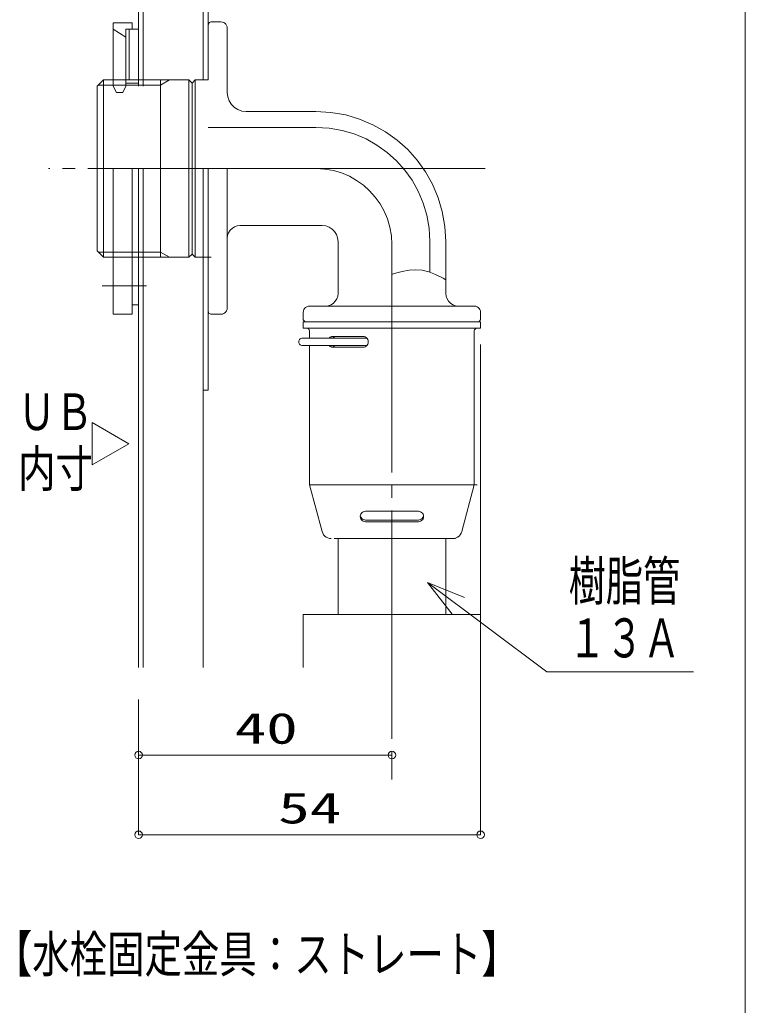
# Model space of a CAD drawing. Units: millimetres on the paper. Extents: x -305 to 305, y -152 to 152.
# Drawn here: x 30.1 to 87.4, y 31.6 to 109.4 of the extents above; entities that cross this region are included whole.
import ezdxf
from ezdxf.enums import TextEntityAlignment as Align

# ---------------------------------------------------------------- set-up
doc = ezdxf.new("R2010")
doc.units = ezdxf.units.MM
doc.linetypes.add('LONG_CHAIN', pattern=[21, 18, -1, 1, -1])
doc.linetypes.add('LONG_DOUBLE_CHAIN', pattern=[21.8, 18, -1, 0.6, -0.6, 0.6, -1])
for name, color, linetype, lineweight in [('0-0_0', 7, 'Continuous', 9), ('0-1_VIEW0003', 7, 'Continuous', 9), ('0-2_VIEW0004', 7, 'Continuous', 9)]:
    doc.layers.add(name, color=color, linetype=linetype, lineweight=lineweight)
doc.styles.add('ＭＳ ゴシック', font='')
doc.styles.get('ＭＳ ゴシック').set_extended_font_data('MS Gothic')

# ---------------------------------------------------------------- blocks, each defined once
blk = doc.blocks.new('_ORIGIN')
at = {"layer": '0-0_0'}
blk.add_line((0, 0), (-1, 0), dxfattribs=at)
blk.add_circle((0, 0), 0.5, dxfattribs=at)

msp = doc.modelspace()

# ---------------------------------------------------------------- linework, layer by layer
at = {"layer": '0-0_0'}
for p, q in [((62.288, 64.925), (71.722, 57.893)), ((62.288, 64.925), (65.226, 63.756)), ((62.288, 64.925), (64.248, 62.443)), ((71.722, 57.893), (83.292, 57.893))]:
    msp.add_line(p, q, dxfattribs=at)
at = {"layer": '0-1_VIEW0003'}
for p, q in [((39.481, 104.106), (39.481, 117.201)), ((39.483, 104.106), (39.483, 117.201)), ((39.833, 104.105), (39.833, 117.201)), ((39.833, 104.105), (39.833, 117.201)), ((44.583, 104.604), (44.583, 117.201)), ((44.583, 104.604), (44.583, 117.201)), ((44.983, 104.605), (44.983, 115.106)), ((44.983, 104.604), (44.983, 115.105)), ((38.983, 109.105), (37.482, 109.105)), ((38.983, 109.105), (37.482, 109.105)), ((37.482, 104.106), (37.482, 109.105)), ((37.482, 104.106), (37.482, 109.105)), ((38.983, 108.606), (38.983, 109.105)), ((38.983, 108.606), (38.983, 109.105)), ((44.983, 108.931), (44.983, 104.604)), ((44.983, 108.931), (44.983, 104.605)), ((45.982, 109.181), (45.232, 109.181)), ((45.982, 109.18), (45.232, 109.18)), ((37.482, 108.605), (38.482, 107.979)), ((37.482, 108.605), (38.482, 107.979)), ((38.482, 104.106), (38.482, 108.606)), ((39.483, 108.606), (38.482, 108.606)), ((38.482, 104.106), (38.482, 108.606)), ((38.983, 108.605), (38.482, 108.605)), ((39.483, 108.605), (38.482, 108.605)), ((38.983, 108.605), (38.482, 108.605)), ((38.732, 104.605), (38.732, 108.606)), ((38.732, 104.604), (38.732, 108.605)), ((46.482, 108.681), (46.482, 103.605)), ((46.482, 108.681), (46.482, 103.605)), ((36.207, 104.106), (36.707, 104.604)), ((36.207, 104.105), (36.707, 104.604)), ((36.707, 104.604), (43.457, 104.604)), ((36.707, 104.604), (36.707, 90.605)), ((36.707, 104.604), (36.707, 90.604)), ((36.707, 104.604), (43.457, 104.604)), ((39.483, 104.355), (38.482, 104.355)), ((39.483, 104.355), (38.482, 104.355)), ((41.207, 104.604), (41.207, 90.605)), ((41.911, 104.604), (41.207, 104.199)), ((41.208, 104.604), (41.208, 90.604)), ((41.911, 104.604), (41.208, 104.198)), ((43.457, 90.604), (43.457, 104.604)), ((43.457, 104.604), (43.707, 104.355)), ((43.457, 90.604), (43.457, 104.604)), ((43.957, 104.604), (43.707, 104.355)), ((43.957, 104.604), (43.707, 104.355)), ((43.707, 104.355), (43.707, 90.854)), ((43.957, 90.604), (43.957, 104.604)), ((43.957, 104.604), (44.982, 104.604)), ((43.957, 90.604), (43.957, 104.604)), ((43.957, 104.604), (44.983, 104.604)), ((36.207, 104.106), (36.207, 91.105)), ((36.207, 104.105), (36.207, 91.105)), ((36.3, 104.199), (41.207, 104.199)), ((36.3, 104.198), (41.208, 104.198)), ((37.733, 103.605), (37.482, 104.105)), ((37.733, 103.605), (37.482, 104.105)), ((38.232, 103.605), (37.733, 103.605)), ((38.232, 103.605), (37.733, 103.605)), ((38.482, 104.105), (38.232, 103.605)), ((38.482, 104.105), (38.232, 103.605)), ((53.483, 102.105), (47.982, 102.105)), ((53.483, 102.105), (47.982, 102.105)), ((53.483, 100.855), (44.983, 100.855)), ((53.483, 100.855), (44.983, 100.855)), ((37.482, 86.104), (37.482, 97.605)), ((37.482, 86.104), (37.482, 97.605)), ((38.983, 86.105), (38.983, 97.605)), ((38.983, 86.105), (38.983, 97.605)), ((39.483, 58.238), (39.483, 97.605)), ((39.483, 58.239), (39.483, 97.605)), ((39.833, 58.239), (39.833, 97.605)), ((39.833, 58.239), (39.833, 97.605)), ((44.583, 58.239), (44.583, 97.605)), ((44.583, 58.239), (44.583, 97.605)), ((44.982, 80.105), (44.982, 97.605)), ((44.983, 80.105), (44.983, 97.605)), ((46.482, 97.605), (46.482, 86.605)), ((46.482, 97.605), (46.482, 86.605)), ((53.982, 93.105), (47.482, 93.105)), ((53.982, 93.105), (47.482, 93.105)), ((55.233, 91.855), (55.233, 87.755)), ((55.233, 91.855), (55.233, 87.756)), ((62.482, 91.855), (62.482, 89.421)), ((62.482, 91.855), (62.482, 89.421)), ((63.732, 91.855), (63.732, 87.755)), ((63.732, 91.855), (63.732, 87.756)), ((36.207, 91.105), (36.707, 90.605)), ((36.207, 91.105), (36.707, 90.604)), ((36.3, 91.011), (41.207, 91.011)), ((36.3, 91.011), (41.208, 91.011)), ((41.911, 90.604), (41.208, 91.011)), ((41.911, 90.604), (41.208, 91.011)), ((36.707, 90.604), (43.457, 90.604)), ((36.707, 90.604), (43.457, 90.604)), ((43.457, 90.604), (43.707, 90.854)), ((43.457, 90.604), (43.707, 90.854)), ((43.957, 90.604), (43.707, 90.854)), ((43.957, 90.604), (43.707, 90.854)), ((43.957, 90.605), (45.207, 90.605)), ((43.957, 90.604), (45.207, 90.604)), ((59.481, 89.254), (59.667, 89.314)), ((59.481, 89.254), (59.667, 89.314)), ((63.517, 88.955), (63.732, 88.829)), ((63.517, 88.955), (63.732, 88.829)), ((39.483, 86.855), (38.983, 86.855)), ((39.483, 86.855), (38.983, 86.855)), ((65.983, 86.755), (52.982, 86.755)), ((65.983, 86.755), (52.982, 86.755)), ((38.983, 86.105), (37.482, 86.105)), ((38.983, 86.105), (37.482, 86.105)), ((45.982, 86.105), (45.232, 86.105)), ((45.982, 86.104), (45.232, 86.104)), ((52.482, 86.256), (52.482, 85.655)), ((52.482, 86.255), (52.482, 85.655)), ((52.633, 85.505), (52.482, 85.655)), ((52.633, 85.505), (52.482, 85.655)), ((66.333, 85.505), (66.482, 85.655)), ((66.333, 85.505), (66.482, 85.655)), ((66.482, 86.256), (66.482, 85.655)), ((66.482, 86.255), (66.482, 85.655)), ((66.482, 85.505), (52.482, 85.505)), ((52.482, 85.505), (52.482, 85.005)), ((52.482, 85.505), (52.482, 85.005)), ((66.482, 85.505), (52.482, 85.505)), ((66.482, 85.005), (52.482, 85.005)), ((66.482, 85.005), (52.482, 85.005)), ((66.482, 85.505), (66.482, 85.005)), ((66.482, 85.505), (66.482, 85.005)), ((52.432, 84.23), (57.495, 84.23)), ((52.432, 84.23), (57.495, 84.23)), ((52.982, 84.756), (52.982, 84.23)), ((52.982, 84.755), (52.982, 84.23)), ((54.842, 84.355), (57.193, 84.355)), ((54.842, 84.354), (57.193, 84.354)), ((65.983, 84.756), (65.983, 72.639)), ((65.983, 84.755), (65.983, 72.639)), ((52.432, 83.63), (57.495, 83.63)), ((52.432, 83.63), (57.495, 83.63)), ((52.982, 83.63), (52.982, 72.639)), ((52.982, 83.63), (52.982, 72.639)), ((54.842, 83.505), (57.193, 83.505)), ((54.842, 83.505), (57.193, 83.505)), ((66.482, 83.715), (66.482, 45.022)), ((44.983, 80.105), (44.583, 80.105)), ((44.983, 80.105), (44.583, 80.105)), ((52.982, 72.639), (53.968, 68.961)), ((52.982, 72.639), (65.983, 72.639)), ((52.982, 72.639), (65.983, 72.639)), ((52.982, 72.639), (53.968, 68.961)), ((53.207, 72.639), (59.707, 72.639)), ((53.207, 72.639), (59.707, 72.639)), ((66.208, 72.639), (59.707, 72.639)), ((66.208, 72.639), (59.707, 72.639)), ((65.983, 72.639), (64.996, 68.961)), ((65.983, 72.639), (64.996, 68.961)), ((57.393, 70.555), (61.571, 70.555)), ((57.393, 70.555), (61.571, 70.555)), ((57.618, 70.555), (59.707, 70.555)), ((57.618, 70.555), (59.707, 70.555)), ((57.393, 69.864), (61.571, 69.864)), ((57.393, 69.863), (61.571, 69.863)), ((57.393, 69.734), (61.571, 69.734)), ((57.393, 69.734), (61.571, 69.734)), ((57.618, 69.863), (59.707, 69.863)), ((57.618, 69.863), (59.707, 69.863)), ((57.618, 69.734), (59.707, 69.734)), ((57.618, 69.734), (59.707, 69.734)), ((59.707, 68.406), (54.918, 68.406)), ((59.707, 68.406), (54.918, 68.406)), ((59.707, 68.406), (64.497, 68.406)), ((59.707, 68.406), (64.497, 68.406)), ((39.483, 55.698), (39.483, 51.311)), ((39.483, 55.698), (39.483, 45.022)), ((40.083, 51.311), (58.881, 51.311)), ((59.481, 49.395), (59.481, 51.311)), ((65.882, 45.022), (40.083, 45.022))]:
    msp.add_line(p, q, dxfattribs=at)
at = {"layer": '0-1_VIEW0003', "linetype": 'LONG_CHAIN'}
for p, q in [((53.481, 97.605), (32.373, 97.605)), ((66.835, 97.605), (36.108, 97.605)), ((59.481, 91.605), (59.481, 51.082)), ((40.107, 88.355), (36.607, 88.355)), ((40.107, 88.355), (36.607, 88.355))]:
    msp.add_line(p, q, dxfattribs=at)
at = {"layer": '0-1_VIEW0003', "linetype": 'LONG_DOUBLE_CHAIN'}
for p, q in [((55.233, 68.406), (55.233, 62.406)), ((55.233, 68.406), (55.233, 62.406)), ((63.732, 68.406), (63.732, 62.406)), ((63.732, 68.406), (63.732, 62.406)), ((52.482, 62.406), (52.482, 58.238)), ((66.482, 62.406), (52.482, 62.406)), ((66.482, 62.406), (52.482, 62.406)), ((66.482, 62.406), (66.482, 58.238))]:
    msp.add_line(p, q, dxfattribs=at)
at = {"layer": '0-1_VIEW0003'}
for points in [[(44.983, 108.931), (44.99, 108.989), (45.008, 109.041), (45.038, 109.088), (45.076, 109.126), (45.122, 109.156), (45.175, 109.174), (45.232, 109.181)], [(44.983, 108.931), (44.99, 108.989), (45.008, 109.041), (45.038, 109.088), (45.076, 109.126), (45.122, 109.156), (45.175, 109.174), (45.232, 109.181)], [(45.982, 109.181), (46.097, 109.168), (46.202, 109.13), (46.295, 109.071), (46.372, 108.994), (46.431, 108.901), (46.469, 108.796), (46.482, 108.681)], [(45.982, 109.181), (46.097, 109.168), (46.202, 109.13), (46.295, 109.071), (46.372, 108.994), (46.431, 108.901), (46.469, 108.796), (46.482, 108.681)], [(43.457, 104.604), (43.707, 104.355), (43.707, 90.854)], [(47.982, 102.105), (47.638, 102.145), (47.322, 102.257), (47.044, 102.434), (46.812, 102.667), (46.634, 102.945), (46.522, 103.261), (46.482, 103.605)], [(47.982, 102.105), (47.638, 102.145), (47.322, 102.257), (47.044, 102.434), (46.812, 102.667), (46.634, 102.945), (46.522, 103.261), (46.482, 103.605)], [(53.481, 102.105), (54.663, 102.037), (55.832, 101.834), (56.932, 101.509), (57.989, 101.063), (58.974, 100.511), (59.893, 99.853), (60.73, 99.103), (61.48, 98.266), (62.137, 97.348), (62.69, 96.363), (63.136, 95.306), (63.461, 94.205), (63.664, 93.037), (63.732, 91.855)], [(53.481, 102.105), (54.663, 102.037), (55.832, 101.834), (56.932, 101.509), (57.989, 101.063), (58.974, 100.511), (59.893, 99.853), (60.73, 99.103), (61.48, 98.266), (62.137, 97.348), (62.69, 96.363), (63.136, 95.306), (63.461, 94.205), (63.664, 93.037), (63.732, 91.855)], [(53.481, 100.855), (54.519, 100.796), (55.545, 100.618), (56.512, 100.333), (57.439, 99.941), (58.304, 99.456), (59.111, 98.878), (59.846, 98.22), (60.504, 97.485), (61.082, 96.678), (61.567, 95.814), (61.959, 94.886), (62.244, 93.919), (62.422, 92.893), (62.482, 91.855)], [(53.481, 100.855), (54.519, 100.796), (55.545, 100.618), (56.512, 100.333), (57.439, 99.941), (58.304, 99.456), (59.111, 98.878), (59.846, 98.22), (60.504, 97.485), (61.082, 96.678), (61.567, 95.814), (61.959, 94.886), (62.244, 93.919), (62.422, 92.893), (62.482, 91.855)], [(46.482, 92.105), (46.508, 92.335), (46.584, 92.545), (46.702, 92.731), (46.857, 92.886), (47.042, 93.004), (47.253, 93.079), (47.482, 93.105)], [(46.482, 92.105), (46.508, 92.335), (46.584, 92.545), (46.702, 92.731), (46.857, 92.886), (47.042, 93.004), (47.253, 93.079), (47.482, 93.105)], [(53.982, 93.105), (54.269, 93.072), (54.532, 92.978), (54.764, 92.831), (54.958, 92.637), (55.105, 92.405), (55.199, 92.142), (55.233, 91.855)], [(53.982, 93.105), (54.269, 93.072), (54.532, 92.978), (54.764, 92.831), (54.958, 92.637), (55.105, 92.405), (55.199, 92.142), (55.233, 91.855)], [(59.667, 89.314), (60.28, 89.491), (60.841, 89.596), (61.369, 89.625), (61.882, 89.577), (62.398, 89.451), (62.937, 89.244), (63.517, 88.955)], [(59.667, 89.314), (60.28, 89.491), (60.841, 89.596), (61.369, 89.625), (61.882, 89.577), (62.398, 89.451), (62.937, 89.244), (63.517, 88.955)], [(55.233, 87.756), (55.206, 87.526), (55.131, 87.316), (55.013, 87.13), (54.858, 86.975), (54.673, 86.856), (54.462, 86.781), (54.233, 86.755)], [(55.233, 87.756), (55.206, 87.526), (55.131, 87.316), (55.013, 87.13), (54.858, 86.975), (54.673, 86.856), (54.462, 86.781), (54.233, 86.755)], [(64.732, 86.755), (64.503, 86.781), (64.292, 86.856), (64.107, 86.975), (63.952, 87.13), (63.834, 87.316), (63.758, 87.526), (63.732, 87.756)], [(64.732, 86.755), (64.503, 86.781), (64.292, 86.856), (64.107, 86.975), (63.952, 87.13), (63.834, 87.316), (63.758, 87.526), (63.732, 87.756)], [(45.232, 86.105), (45.175, 86.112), (45.122, 86.13), (45.076, 86.16), (45.038, 86.198), (45.008, 86.245), (44.99, 86.297), (44.983, 86.355)], [(45.232, 86.105), (45.175, 86.112), (45.122, 86.13), (45.076, 86.16), (45.038, 86.198), (45.008, 86.245), (44.99, 86.297), (44.983, 86.355)], [(46.482, 86.605), (46.469, 86.49), (46.431, 86.385), (46.372, 86.292), (46.295, 86.215), (46.202, 86.156), (46.097, 86.118), (45.982, 86.105)], [(46.482, 86.605), (46.469, 86.49), (46.431, 86.385), (46.372, 86.292), (46.295, 86.215), (46.202, 86.156), (46.097, 86.118), (45.982, 86.105)], [(52.482, 86.256), (52.495, 86.37), (52.533, 86.475), (52.592, 86.568), (52.669, 86.645), (52.762, 86.704), (52.867, 86.741), (52.982, 86.755)], [(52.482, 86.256), (52.495, 86.37), (52.533, 86.475), (52.592, 86.568), (52.669, 86.645), (52.762, 86.704), (52.867, 86.741), (52.982, 86.755)], [(65.983, 86.755), (66.097, 86.741), (66.202, 86.704), (66.295, 86.645), (66.372, 86.568), (66.431, 86.475), (66.469, 86.37), (66.482, 86.256)], [(65.983, 86.755), (66.097, 86.741), (66.202, 86.704), (66.295, 86.645), (66.372, 86.568), (66.431, 86.475), (66.469, 86.37), (66.482, 86.256)], [(52.732, 85.005), (52.789, 84.999), (52.842, 84.98), (52.888, 84.95), (52.927, 84.912), (52.956, 84.865), (52.975, 84.813), (52.982, 84.756)], [(52.732, 85.005), (52.789, 84.999), (52.842, 84.98), (52.888, 84.95), (52.927, 84.912), (52.956, 84.865), (52.975, 84.813), (52.982, 84.756)], [(65.983, 84.756), (65.989, 84.813), (66.008, 84.865), (66.037, 84.912), (66.076, 84.95), (66.123, 84.98), (66.176, 84.999), (66.234, 85.005)], [(65.983, 84.756), (65.989, 84.813), (66.008, 84.865), (66.037, 84.912), (66.076, 84.95), (66.123, 84.98), (66.176, 84.999), (66.234, 85.005)], [(52.432, 83.63), (52.363, 83.638), (52.3, 83.66), (52.245, 83.696), (52.198, 83.742), (52.163, 83.798), (52.14, 83.862), (52.132, 83.93), (52.14, 83.999), (52.163, 84.062), (52.198, 84.118), (52.245, 84.164), (52.3, 84.2), (52.363, 84.222), (52.432, 84.23)], [(52.432, 83.63), (52.363, 83.638), (52.3, 83.66), (52.245, 83.696), (52.198, 83.742), (52.163, 83.798), (52.14, 83.862), (52.132, 83.93), (52.14, 83.999), (52.163, 84.062), (52.198, 84.118), (52.245, 84.164), (52.3, 84.2), (52.363, 84.222), (52.432, 84.23)], [(54.541, 84.23), (54.577, 84.262), (54.616, 84.29), (54.657, 84.313), (54.701, 84.331), (54.747, 84.344), (54.794, 84.352), (54.842, 84.355)], [(54.541, 84.23), (54.577, 84.262), (54.616, 84.29), (54.657, 84.313), (54.701, 84.331), (54.747, 84.344), (54.794, 84.352), (54.842, 84.355)], [(54.81, 84.23), (54.846, 84.262), (54.885, 84.29), (54.927, 84.313), (54.971, 84.331), (55.016, 84.344), (55.064, 84.352), (55.112, 84.355)], [(54.81, 84.23), (54.846, 84.262), (54.885, 84.29), (54.927, 84.313), (54.971, 84.331), (55.016, 84.344), (55.064, 84.352), (55.112, 84.355)], [(57.193, 84.355), (57.291, 84.344), (57.381, 84.312), (57.459, 84.262), (57.525, 84.196), (57.575, 84.117), (57.607, 84.028), (57.618, 83.93), (57.607, 83.833), (57.575, 83.743), (57.525, 83.664), (57.459, 83.598), (57.381, 83.548), (57.291, 83.517), (57.193, 83.505)], [(57.193, 84.355), (57.291, 84.344), (57.381, 84.312), (57.459, 84.262), (57.525, 84.196), (57.575, 84.117), (57.607, 84.028), (57.618, 83.93), (57.607, 83.833), (57.575, 83.743), (57.525, 83.664), (57.459, 83.598), (57.381, 83.548), (57.291, 83.517), (57.193, 83.505)], [(54.842, 83.505), (54.794, 83.508), (54.747, 83.516), (54.701, 83.529), (54.657, 83.547), (54.616, 83.57), (54.577, 83.597), (54.541, 83.63)], [(54.842, 83.505), (54.794, 83.508), (54.747, 83.516), (54.701, 83.529), (54.657, 83.547), (54.616, 83.57), (54.577, 83.597), (54.541, 83.63)], [(55.112, 83.505), (55.064, 83.508), (55.016, 83.516), (54.971, 83.529), (54.927, 83.547), (54.885, 83.57), (54.846, 83.597), (54.81, 83.63)], [(55.112, 83.505), (55.064, 83.508), (55.016, 83.516), (54.971, 83.529), (54.927, 83.547), (54.885, 83.57), (54.846, 83.597), (54.81, 83.63)], [(57.393, 69.734), (57.299, 69.745), (57.212, 69.776), (57.136, 69.824), (57.072, 69.888), (57.024, 69.964), (56.993, 70.051), (56.982, 70.145), (56.993, 70.239), (57.024, 70.325), (57.072, 70.401), (57.136, 70.465), (57.212, 70.513), (57.299, 70.544), (57.393, 70.555)], [(57.393, 69.734), (57.299, 69.745), (57.212, 69.776), (57.136, 69.824), (57.072, 69.888), (57.024, 69.964), (56.993, 70.051), (56.982, 70.145), (56.993, 70.239), (57.024, 70.325), (57.072, 70.401), (57.136, 70.465), (57.212, 70.513), (57.299, 70.544), (57.393, 70.555)], [(57.393, 69.864), (57.308, 69.873), (57.23, 69.898), (57.159, 69.937), (57.097, 69.99), (57.047, 70.054), (57.01, 70.128), (56.988, 70.209)], [(57.393, 69.864), (57.308, 69.873), (57.23, 69.898), (57.159, 69.937), (57.097, 69.99), (57.047, 70.054), (57.01, 70.128), (56.988, 70.209)], [(61.571, 70.555), (61.666, 70.544), (61.752, 70.513), (61.828, 70.465), (61.892, 70.401), (61.94, 70.325), (61.971, 70.239), (61.982, 70.145), (61.971, 70.051), (61.94, 69.964), (61.892, 69.888), (61.828, 69.824), (61.752, 69.776), (61.666, 69.745), (61.571, 69.734)], [(61.571, 70.555), (61.666, 70.544), (61.752, 70.513), (61.828, 70.465), (61.892, 70.401), (61.94, 70.325), (61.971, 70.239), (61.982, 70.145), (61.971, 70.051), (61.94, 69.964), (61.892, 69.888), (61.828, 69.824), (61.752, 69.776), (61.666, 69.745), (61.571, 69.734)], [(61.978, 70.209), (61.955, 70.128), (61.918, 70.054), (61.867, 69.99), (61.805, 69.937), (61.734, 69.898), (61.656, 69.873), (61.571, 69.864)], [(61.978, 70.209), (61.955, 70.128), (61.918, 70.054), (61.867, 69.99), (61.805, 69.937), (61.734, 69.898), (61.656, 69.873), (61.571, 69.864)], [(54.693, 68.406), (54.551, 68.419), (54.416, 68.458), (54.293, 68.521), (54.183, 68.605), (54.091, 68.707), (54.018, 68.827), (53.968, 68.961)], [(54.693, 68.406), (54.551, 68.419), (54.416, 68.458), (54.293, 68.521), (54.183, 68.605), (54.091, 68.707), (54.018, 68.827), (53.968, 68.961)], [(64.996, 68.961), (64.947, 68.827), (64.874, 68.707), (64.782, 68.605), (64.672, 68.521), (64.549, 68.458), (64.414, 68.419), (64.272, 68.406)], [(64.996, 68.961), (64.947, 68.827), (64.874, 68.707), (64.782, 68.605), (64.672, 68.521), (64.549, 68.458), (64.414, 68.419), (64.272, 68.406)]]:
    msp.add_lwpolyline(points, dxfattribs=at)
at = {"layer": '0-1_VIEW0003', "linetype": 'LONG_CHAIN'}
msp.add_lwpolyline([(53.483, 97.605), (54.175, 97.566), (54.858, 97.447), (55.503, 97.257), (56.121, 96.996), (56.698, 96.672), (57.235, 96.287), (57.725, 95.848), (58.164, 95.358), (58.549, 94.82), (58.873, 94.244), (59.134, 93.625), (59.324, 92.981), (59.443, 92.297), (59.483, 91.605)], dxfattribs=at)
at = {"layer": '0-1_VIEW0003'}
msp.add_lwpolyline([(35.804, 74.215), (35.804, 77.562), (38.702, 75.889)], close=True, dxfattribs=at)
at = {"layer": '0-2_VIEW0004'}
msp.add_line((87.386, 130.252), (87.386, -59.748), dxfattribs=at)

# ---------------------------------------------------------------- block references
at = {"layer": '0-1_VIEW0003', "xscale": 0.6, "yscale": 0.6, "rotation": 180}
for p in [(39.483, 51.311), (39.483, 45.022)]:
    msp.add_blockref('_ORIGIN', p, dxfattribs=at)
at = {"layer": '0-1_VIEW0003', "xscale": 0.6, "yscale": 0.6}
for p in [(59.481, 51.311), (66.482, 45.022)]:
    msp.add_blockref('_ORIGIN', p, dxfattribs=at)

# ---------------------------------------------------------------- texts
at = {"layer": '0-0_0', "style": 'ＭＳ ゴシック', "width": 0.7}
for s, p in [('樹脂管', (73.436, 62.596)), ('１３Ａ', (73.436, 58.1))]:
    msp.add_text(s, height=3.079, dxfattribs=at).set_placement(p, align=Align.BOTTOM_LEFT)
at = {"layer": '0-1_VIEW0003', "style": 'ＭＳ ゴシック'}
for s, height, width, p in [('ＵＢ', 2.889, 0.75, (29.961, 76.101)), ('内寸', 2.889, 0.75, (29.961, 71.605)), ('40', 2.441, 1.5, (47.064, 51.476)), ('54', 2.441, 1.5, (50.505, 45.187)), ('【水栓固定金具：ストレート】', 2.889, 0.75, (28.124, 33.296))]:
    msp.add_text(s, height=height, dxfattribs=dict(at, width=width)).set_placement(p, align=Align.BOTTOM_LEFT)

doc.saveas('drawing.dxf')
